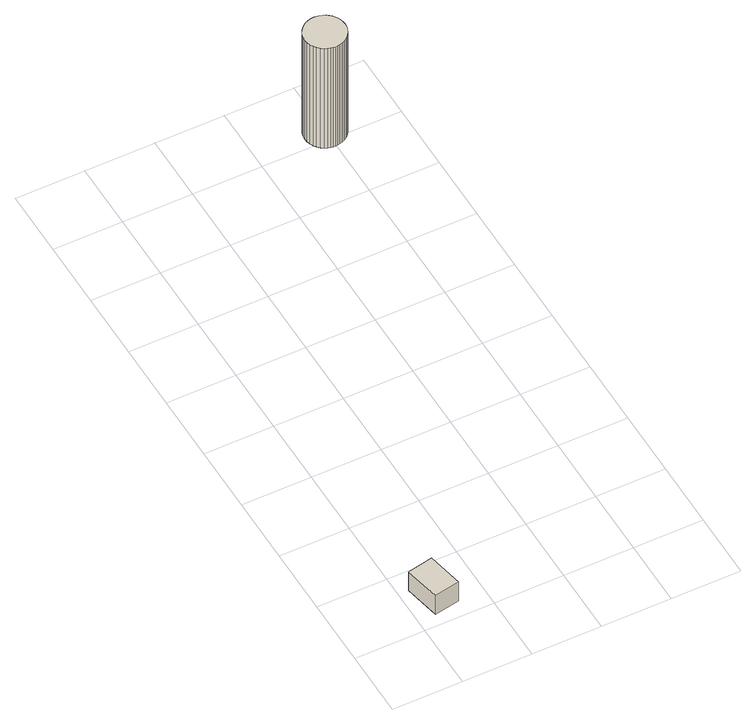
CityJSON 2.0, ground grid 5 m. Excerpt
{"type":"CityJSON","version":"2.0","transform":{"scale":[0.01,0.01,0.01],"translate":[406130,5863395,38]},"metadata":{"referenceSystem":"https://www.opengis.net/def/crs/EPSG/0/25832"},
"CityObjects":{
"building1":{"type":"Building","attributes":{"Gemeindeschluessel":"03454033","AbsoluteHoehe":"38.082","MittlereTraufHoehe":"39.841","Firsthoehe":"39.841","function":"31001_2500","roofType":"1000","measuredHeight":1.76},"address":[{"country":"Germany","locality":"Lorup"}],"geometry":[{"type":"MultiSurface","lod":"1","boundaries":[[[0,1,2,3]],[[4,5,6,7]],[[4,7,3,2]],[[5,4,2,1]],[[6,5,1,0]],[[7,6,0,3]]]}]},
"building2":{"type":"Building","attributes":{"Gemeindeschluessel":"03454033","AbsoluteHoehe":"38.12","MittlereTraufHoehe":"47.318","Firsthoehe":"47.318","function":"51003_1201","roofType":"1000","measuredHeight":9.2},"address":[{"country":"Germany","locality":"Lorup"}],"geometry":[{"type":"MultiSurface","lod":"1","boundaries":[[[8,9,10,11,12,13,14,15,16,17,18,19,20,21,22,23,24,25,26,27,28,29,30,31,32,33,34,35,36,37,38,39,40,41,42,43,44,45,46,47,48,49,50,51,52,53]],[[54,55,56,57,58,59,60,61,62,63,64,65,66,67,68,69,70,71,72,73,74,75,76,77,78,79,80,81,82,83,84,85,86,87,88,89,90,91,92,93,94,95,96,97,98,99]],[[54,99,53,52]],[[55,54,52,51]],[[56,55,51,50]],[[57,56,50,49]],[[58,57,49,48]],[[59,58,48,47]],[[60,59,47,46]],[[61,60,46,45]],[[62,61,45,44]],[[63,62,44,43]],[[64,63,43,42]],[[65,64,42,41]],[[66,65,41,40]],[[67,66,40,39]],[[68,67,39,38]],[[69,68,38,37]],[[70,69,37,36]],[[71,70,36,35]],[[72,71,35,34]],[[73,72,34,33]],[[74,73,33,32]],[[75,74,32,31]],[[76,75,31,30]],[[77,76,30,29]],[[78,77,29,28]],[[79,78,28,27]],[[80,79,27,26]],[[81,80,26,25]],[[82,81,25,24]],[[83,82,24,23]],[[84,83,23,22]],[[85,84,22,21]],[[86,85,21,20]],[[87,86,20,19]],[[88,87,19,18]],[[89,88,18,17]],[[90,89,17,16]],[[91,90,16,15]],[[92,91,15,14]],[[93,92,14,13]],[[94,93,13,12]],[[95,94,12,11]],[[96,95,11,10]],[[97,96,10,9]],[[98,97,9,8]],[[99,98,8,53]]]}]}
},
"vertices":[
[75,350,184],[127,88,184],[310,124,184],[259,386,184],[310,124,8],[127,88,8],[75,350,8],[259,386,8],
[1369,3999,932],[1381,3983,932],[1400,3964,932],[1420,3951,932],[1439,3942,932],[1458,3936,932],[1476,3933,932],[1492,3932,932],[1508,3933,932],[1525,3936,932],[1544,3942,932],[1564,3951,932],[1584,3964,932],[1602,3983,932],[1614,3999,932],[1615,4001,932],[1627,4026,932],[1634,4050,932],[1637,4074,932],[1635,4096,932],[1632,4115,932],[1626,4132,932],[1619,4147,932],[1610,4160,932],[1599,4174,932],[1585,4188,932],[1567,4201,932],[1546,4211,932],[1521,4219,932],[1493,4222,932],[1492,4222,932],[1490,4222,932],[1462,4219,932],[1438,4211,932],[1416,4201,932],[1398,4188,932],[1384,4174,932],[1373,4160,932],[1365,4147,932],[1358,4132,932],[1352,4115,932],[1348,4096,932],[1347,4074,932],[1349,4050,932],[1356,4025,932],[1368,4001,932],[1356,4025,12],[1349,4050,12],[1347,4074,12],[1348,4096,12],[1352,4115,12],[1358,4132,12],[1365,4147,12],[1373,4160,12],[1384,4174,12],[1398,4188,12],[1416,4201,12],[1438,4211,12],[1462,4219,12],[1490,4222,12],[1492,4222,12],[1493,4222,12],[1521,4219,12],[1546,4211,12],[1567,4201,12],[1585,4188,12],[1599,4174,12],[1610,4160,12],[1619,4147,12],[1626,4132,12],[1632,4115,12],[1635,4096,12],[1637,4074,12],[1634,4050,12],[1627,4026,12],[1615,4001,12],[1614,3999,12],[1602,3983,12],[1584,3964,12],[1564,3951,12],[1544,3942,12],[1525,3936,12],[1508,3933,12],[1492,3932,12],[1476,3933,12],[1458,3936,12],[1439,3942,12],[1420,3951,12],[1400,3964,12],[1381,3983,12],[1369,3999,12],[1368,4001,12]
]}
